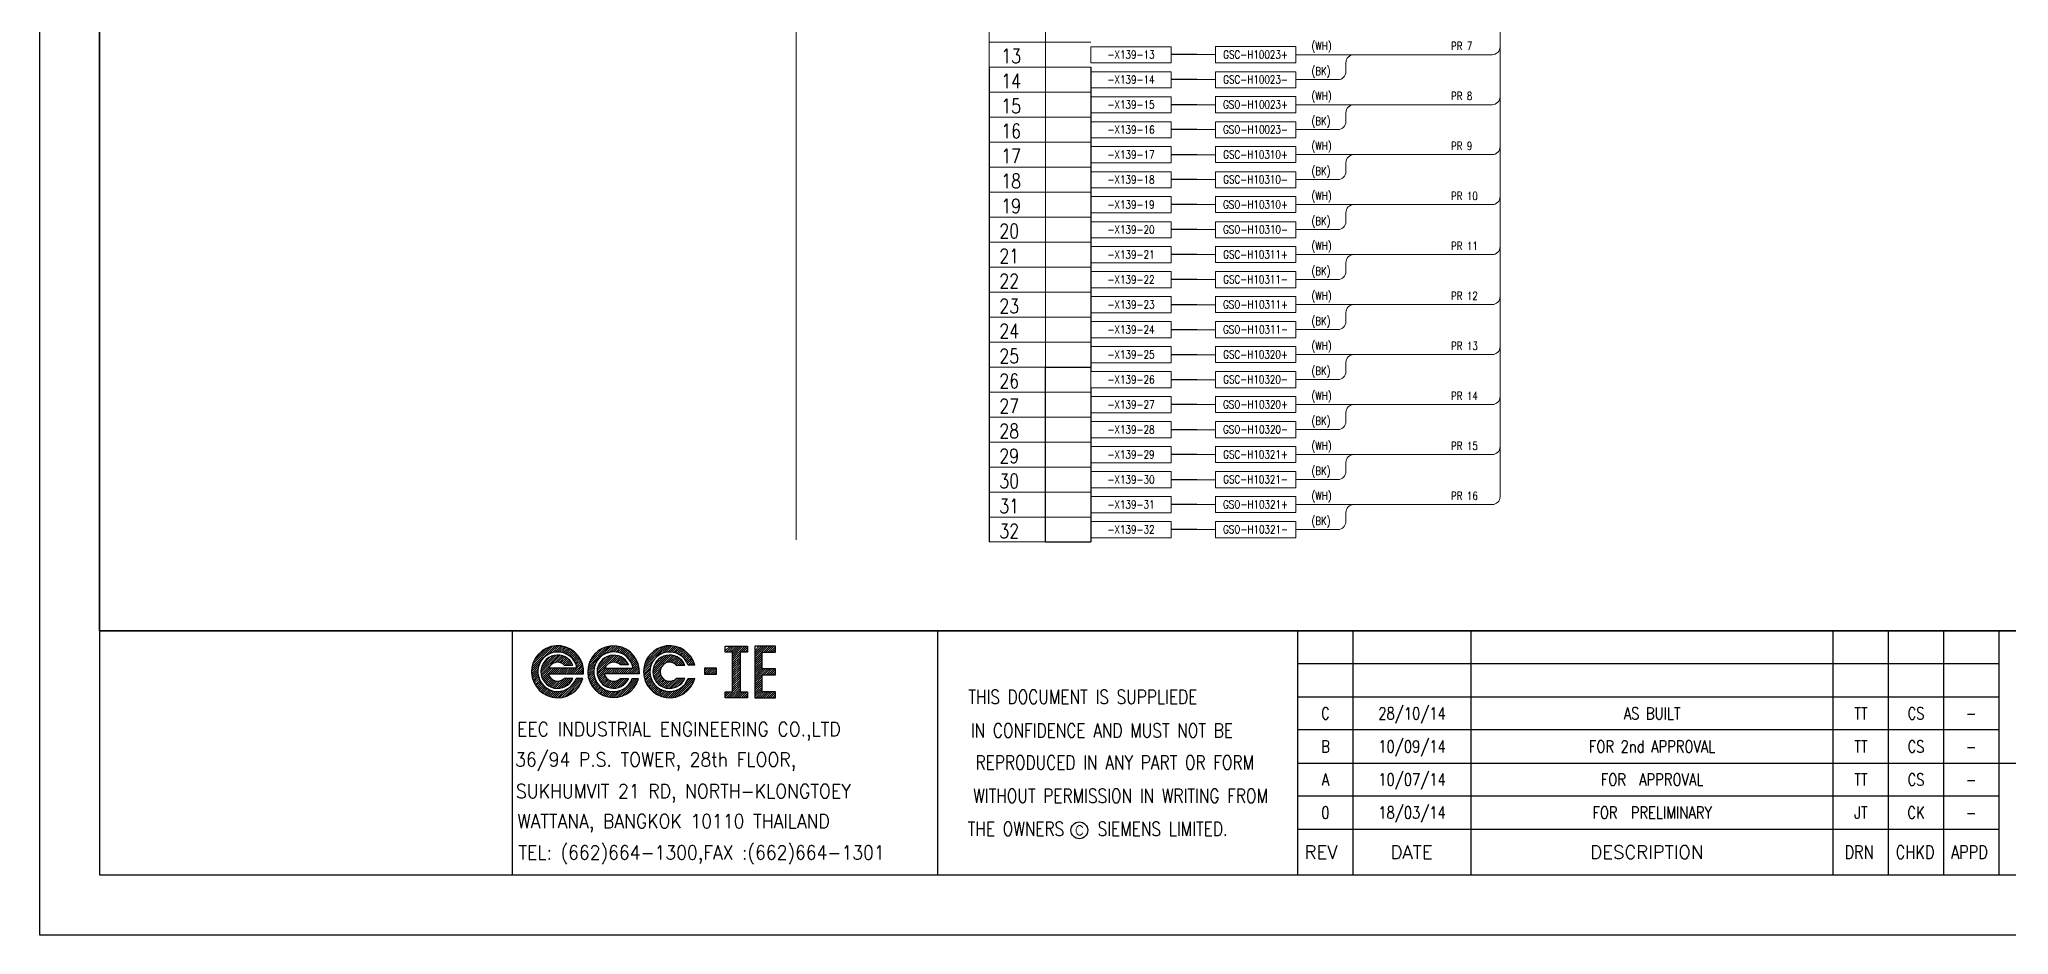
# Model space of a CAD drawing. Header units: millimetres. Extents: x -14942 to 24072, y -50285 to 2207.
# Drawn here: x 521.7 to 767.8, y -9461.3 to -9349.3 of the extents above; entities that cross this region are included whole.
import ezdxf
from ezdxf.enums import TextEntityAlignment as Align

# ---------------------------------------------------------------- set-up
doc = ezdxf.new("R2010")
doc.units = ezdxf.units.MM
doc.header["$MEASUREMENT"] = 0
doc.layers.get('0').update_dxf_attribs({"linetype": 'CONTINUOUS'})
for name, color, linetype in [('52049_PAPER A4$0$Frame_A1', 253, 'CONTINUOUS'), ('BEAM', 3, 'CONTINUOUS'), ('INSTRUMENT', 1, 'CONTINUOUS'), ('TEXT', 2, 'CONTINUOUS')]:
    doc.layers.add(name, color=color, linetype=linetype)
doc.styles.add('52049_PAPER A4$0$Romans-title', font='romans.shx')
doc.styles.add('ROMANS', font='romans')

# ---------------------------------------------------------------- blocks, each defined once
blk = doc.blocks.new('52049_PAPER A4$0$eec-ie')
at = {"layer": '52049_PAPER A4$0$Frame_A1', "color": 0, "lineweight": -3}
for p, q in [((0, 0), (0.873, 0.873)), ((0.013, 0.091), (0.781, 0.859)), ((0.04, 0.196), (0.677, 0.833)), ((0.09, 0.324), (0.549, 0.783)), ((0.649, 0.571), (0.955, 0.877)), ((0.773, 0.617), (1.031, 0.875)), ((0.87, 0.637), (1.102, 0.868)), ((0.955, 0.643), (1.168, 0.856)), ((1.03, 0.64), (1.231, 0.841)), ((1.099, 0.631), (1.29, 0.822)), ((1.162, 0.617), (1.346, 0.8)), ((1.221, 0.598), (1.399, 0.776)), ((1.276, 0.575), (1.45, 0.749)), ((2.109, 0.082), (2.883, 0.856)), ((2.133, 0.184), (2.78, 0.831)), ((2.181, 0.31), (2.655, 0.784)), ((2.557, 0.452), (2.973, 0.869)), ((2.773, 0.591), (3.055, 0.872)), ((2.889, 0.628), (3.131, 0.87)), ((2.983, 0.644), (3.201, 0.862)), ((3.064, 0.648), (3.267, 0.85)), ((3.138, 0.643), (3.329, 0.834)), ((3.206, 0.633), (3.387, 0.815)), ((3.268, 0.618), (3.443, 0.793)), ((3.326, 0.598), (3.496, 0.768)), ((3.381, 0.574), (3.547, 0.74)), ((4.192, 0.06), (4.997, 0.865)), ((4.213, 0.16), (4.897, 0.843)), ((4.254, 0.278), (4.779, 0.803)), ((4.693, 0.483), (5.085, 0.875)), ((4.878, 0.591), (5.165, 0.877)), ((4.991, 0.625), (5.239, 0.873)), ((5.083, 0.64), (5.308, 0.864)), ((5.164, 0.643), (5.373, 0.852)), ((5.237, 0.638), (5.435, 0.835)), ((5.304, 0.627), (5.493, 0.815)), ((5.366, 0.611), (5.548, 0.792)), ((5.424, 0.591), (5.6, 0.767)), ((5.478, 0.567), (5.65, 0.739)), ((7.232, 0.683), (7.413, 0.864)), ((7.27, 0.644), (7.491, 0.864)), ((7.348, 0.644), (7.568, 0.864)), ((7.426, 0.644), (7.646, 0.864)), ((7.504, 0.644), (7.724, 0.864)), ((7.507, 0.569), (7.802, 0.864)), ((7.507, 0.491), (7.88, 0.864)), ((7.507, 0.413), (7.958, 0.864)), ((7.816, 0.644), (8.036, 0.864)), ((7.894, 0.644), (8.059, 0.808)), ((8.334, 0.46), (8.738, 0.864)), ((8.334, 0.538), (8.66, 0.864)), ((8.334, 0.382), (8.816, 0.864)), ((8.334, 0.694), (8.504, 0.864)), ((8.334, 0.616), (8.582, 0.864)), ((8.673, 0.644), (8.894, 0.864)), ((8.751, 0.644), (8.972, 0.864)), ((8.829, 0.644), (9.05, 0.864)), ((8.907, 0.644), (9.106, 0.842)), ((8.985, 0.644), (9.106, 0.764)), ((-0.005, -0.082), (0.302, 0.224)), ((-0.002, -0.158), (0.256, 0.1)), ((0.005, -0.229), (0.236, 0.002)), ((0.256, 0.568), (0.305, 0.617)), ((0.345, -0.123), (0.996, 0.528)), ((0.346, -0.044), (0.916, 0.526)), ((0.352, -0.194), (1.066, 0.521)), ((0.361, 0.049), (0.824, 0.512)), ((0.366, -0.258), (0.664, 0.04)), ((0.385, -0.317), (0.742, 0.04)), ((0.402, 0.168), (0.704, 0.47)), ((0.409, -0.371), (0.82, 0.04)), ((1.692, 0.04), (0.64, 0.04)), ((0.684, -0.173), (0.898, 0.04)), ((0.762, -0.173), (0.976, 0.04)), ((0.84, -0.173), (1.054, 0.04)), ((0.869, 0.245), (1.13, 0.507)), ((0.918, -0.173), (1.132, 0.04)), ((0.961, 0.259), (1.189, 0.488)), ((0.996, -0.173), (1.21, 0.04)), ((1.033, 0.253), (1.243, 0.464)), ((1.074, -0.173), (1.288, 0.04)), ((1.093, 0.236), (1.294, 0.436)), ((1.146, 0.21), (1.34, 0.404)), ((1.152, -0.173), (1.366, 0.04)), ((1.192, 0.178), (1.383, 0.369)), ((1.218, 0.155), (1.538, 0.155)), ((1.23, -0.173), (1.444, 0.04)), ((1.246, 0.155), (1.422, 0.331)), ((1.308, -0.173), (1.522, 0.04)), ((1.324, 0.155), (1.458, 0.289)), ((1.328, 0.548), (1.498, 0.719)), ((1.376, 0.519), (1.544, 0.687)), ((1.386, -0.173), (1.6, 0.04)), ((1.402, 0.155), (1.49, 0.243)), ((1.422, 0.486), (1.588, 0.653)), ((1.464, 0.45), (1.63, 0.616)), ((1.464, -0.173), (1.677, 0.04)), ((1.48, 0.155), (1.519, 0.194)), ((1.503, 0.412), (1.669, 0.577)), ((1.539, 0.37), (1.706, 0.536)), ((1.542, -0.173), (1.898, 0.183)), ((1.573, 0.326), (1.741, 0.493)), ((1.603, 0.278), (1.773, 0.448)), ((1.62, -0.173), (1.914, 0.121)), ((1.63, 0.227), (1.803, 0.4)), ((1.654, 0.173), (1.831, 0.35)), ((1.674, 0.115), (1.856, 0.297)), ((1.689, 0.052), (1.879, 0.241)), ((1.698, -0.173), (1.927, 0.056)), ((2.092, -0.09), (2.374, 0.191)), ((2.095, -0.166), (2.337, 0.076)), ((2.096, -0.009), (2.513, 0.408)), ((2.311, 0.518), (2.447, 0.654)), ((2.442, -0.131), (3.095, 0.523)), ((2.442, -0.052), (3.017, 0.522)), ((2.45, -0.2), (2.776, 0.125)), ((2.456, 0.039), (2.926, 0.509)), ((2.465, -0.264), (2.764, 0.036)), ((2.485, -0.322), (2.842, 0.036)), ((2.493, 0.155), (2.81, 0.471)), ((2.716, -0.168), (2.92, 0.036)), ((2.725, 0.036), (3.79, 0.036)), ((2.794, -0.168), (2.998, 0.036)), ((2.839, 0.189), (3.165, 0.515)), ((2.872, -0.168), (3.076, 0.036)), ((2.95, -0.168), (3.154, 0.036)), ((2.985, 0.256), (3.229, 0.5)), ((3.028, -0.168), (3.232, 0.036)), ((3.07, 0.264), (3.287, 0.48)), ((3.106, -0.168), (3.31, 0.036)), ((3.139, 0.255), (3.34, 0.456)), ((3.184, -0.168), (3.388, 0.036)), ((3.198, 0.236), (3.39, 0.428)), ((3.25, 0.209), (3.436, 0.396)), ((3.262, -0.168), (3.466, 0.036)), ((3.294, 0.176), (3.478, 0.36)), ((3.622, 0.16), (3.312, 0.16)), ((3.34, -0.168), (3.544, 0.036)), ((3.356, 0.16), (3.517, 0.321)), ((3.418, -0.168), (3.622, 0.036)), ((3.432, 0.547), (3.595, 0.71)), ((3.434, 0.16), (3.552, 0.278)), ((3.48, 0.517), (3.64, 0.678)), ((3.496, -0.168), (3.7, 0.036)), ((3.512, 0.16), (3.584, 0.232)), ((3.524, 0.484), (3.684, 0.643)), ((3.566, 0.448), (3.725, 0.607)), ((3.574, -0.168), (3.778, 0.036)), ((3.59, 0.16), (3.612, 0.182)), ((3.605, 0.408), (3.764, 0.567)), ((3.641, 0.366), (3.8, 0.526)), ((3.652, -0.168), (3.989, 0.169)), ((3.674, 0.321), (3.835, 0.483)), ((3.704, 0.273), (3.867, 0.437)), ((3.73, 0.222), (3.897, 0.388)), ((3.73, -0.168), (4.005, 0.107)), ((3.753, 0.167), (3.924, 0.338)), ((3.773, 0.109), (3.948, 0.284)), ((3.788, 0.046), (3.97, 0.228)), ((3.808, -0.168), (4.016, 0.04)), ((4.18, -0.108), (4.466, 0.179)), ((4.182, -0.028), (4.574, 0.364)), ((4.184, -0.182), (4.432, 0.066)), ((4.343, 0.446), (4.611, 0.713)), ((4.529, -0.071), (5.128, 0.528)), ((4.531, -0.147), (5.204, 0.526)), ((4.538, 0.017), (5.04, 0.519)), ((4.54, -0.215), (4.857, 0.101)), ((4.568, 0.124), (4.932, 0.489)), ((4.69, 0.325), (4.732, 0.366)), ((4.956, 0.2), (5.272, 0.517)), ((5.087, 0.253), (5.334, 0.501)), ((5.17, 0.259), (5.392, 0.48)), ((5.238, 0.248), (5.444, 0.455)), ((5.296, 0.228), (5.493, 0.426)), ((5.346, 0.201), (5.539, 0.393)), ((5.39, 0.167), (5.58, 0.357)), ((5.402, 0.155), (5.722, 0.155)), ((5.456, 0.155), (5.619, 0.317)), ((5.528, 0.539), (5.698, 0.709)), ((5.534, 0.155), (5.653, 0.274)), ((5.576, 0.508), (5.743, 0.676)), ((5.612, 0.155), (5.684, 0.227)), ((5.62, 0.475), (5.786, 0.641)), ((5.661, 0.438), (5.827, 0.604)), ((5.69, 0.155), (5.712, 0.177)), ((5.7, 0.398), (5.865, 0.564)), ((5.735, 0.356), (5.902, 0.523)), ((5.767, 0.31), (5.936, 0.479)), ((5.797, 0.262), (5.967, 0.432)), ((5.823, 0.21), (5.997, 0.384)), ((6.09, 0.155), (5.845, 0.155)), ((5.846, 0.155), (6.024, 0.333)), ((5.924, 0.155), (6.048, 0.279)), ((6.002, 0.155), (6.07, 0.223)), ((6.08, 0.155), (6.088, 0.163)), ((6.901, 0.037), (6.46, 0.037)), ((6.46, 0.037), (6.46, -0.183)), ((6.46, -0.011), (6.508, 0.037)), ((6.46, -0.089), (6.586, 0.037)), ((6.46, -0.167), (6.664, 0.037)), ((6.521, -0.183), (6.742, 0.037)), ((6.599, -0.183), (6.82, 0.037)), ((6.677, -0.183), (6.898, 0.037)), ((6.901, -0.183), (6.901, 0.037)), ((7.507, 0.335), (7.783, 0.611)), ((7.507, 0.257), (7.783, 0.533)), ((7.507, 0.179), (7.783, 0.455)), ((7.507, 0.101), (7.783, 0.377)), ((7.507, 0.023), (7.783, 0.299)), ((7.507, -0.055), (7.783, 0.221)), ((7.507, -0.133), (7.783, 0.143)), ((7.507, -0.211), (7.783, 0.065)), ((7.972, 0.644), (8.059, 0.73)), ((8.05, 0.644), (8.059, 0.652)), ((8.334, 0.304), (8.61, 0.58)), ((8.334, 0.226), (8.61, 0.502)), ((8.334, 0.149), (8.61, 0.424)), ((8.334, 0.071), (8.61, 0.346)), ((8.334, -0.007), (8.61, 0.268)), ((8.334, -0.085), (8.61, 0.19)), ((8.334, -0.163), (8.61, 0.112)), ((8.334, -0.241), (8.61, 0.034)), ((8.334, -0.397), (8.741, 0.01)), ((8.334, -0.319), (8.663, 0.01)), ((8.334, -0.475), (8.819, 0.01)), ((8.676, -0.211), (8.897, 0.01)), ((8.754, -0.211), (8.975, 0.01)), ((8.832, -0.211), (9.053, 0.01)), ((9.063, 0.644), (9.106, 0.686)), ((0.016, -0.295), (0.23, -0.082)), ((0.032, -0.358), (0.232, -0.157)), ((0.051, -0.417), (0.242, -0.226)), ((0.072, -0.473), (0.256, -0.29)), ((0.097, -0.527), (0.275, -0.349)), ((0.124, -0.578), (0.298, -0.404)), ((0.154, -0.626), (0.324, -0.455)), ((0.186, -0.672), (0.354, -0.504)), ((0.22, -0.716), (0.387, -0.549)), ((0.256, -0.757), (0.422, -0.591)), ((0.295, -0.796), (0.461, -0.63)), ((0.336, -0.833), (0.503, -0.667)), ((0.379, -0.868), (0.547, -0.7)), ((0.425, -0.9), (0.595, -0.731)), ((0.437, -0.421), (0.637, -0.221)), ((0.468, -0.467), (0.662, -0.273)), ((0.503, -0.51), (0.694, -0.319)), ((0.542, -0.55), (0.733, -0.359)), ((0.584, -0.585), (0.777, -0.392)), ((0.622, -0.173), (1.935, -0.173)), ((0.63, -0.618), (0.828, -0.419)), ((0.679, -0.646), (0.887, -0.439)), ((0.732, -0.671), (0.956, -0.448)), ((0.79, -0.691), (1.041, -0.44)), ((0.853, -0.707), (1.194, -0.366)), ((0.922, -0.715), (1.294, -0.343)), ((0.999, -0.716), (1.372, -0.343)), ((1.042, -1.063), (1.762, -0.343)), ((1.088, -0.705), (1.45, -0.343)), ((1.131, -1.052), (1.839, -0.343)), ((1.199, -0.672), (1.528, -0.343)), ((1.538, -0.343), (1.218, -0.343)), ((1.232, -1.029), (1.902, -0.359)), ((1.353, -0.986), (1.858, -0.48)), ((1.533, -0.884), (1.757, -0.66)), ((1.646, -0.381), (1.684, -0.343)), ((1.906, -0.343), (1.661, -0.343)), ((1.776, -0.173), (1.935, -0.014)), ((1.854, -0.173), (1.938, -0.089)), ((1.932, -0.173), (1.936, -0.169)), ((2.103, -0.236), (2.321, -0.018)), ((2.115, -0.302), (2.317, -0.1)), ((2.131, -0.364), (2.321, -0.173)), ((2.15, -0.423), (2.332, -0.241)), ((2.172, -0.479), (2.347, -0.303)), ((2.197, -0.532), (2.367, -0.362)), ((2.224, -0.582), (2.39, -0.416)), ((2.254, -0.63), (2.417, -0.467)), ((2.287, -0.676), (2.448, -0.515)), ((2.321, -0.719), (2.481, -0.559)), ((2.358, -0.76), (2.517, -0.601)), ((2.397, -0.799), (2.556, -0.64)), ((2.439, -0.836), (2.598, -0.676)), ((2.482, -0.87), (2.643, -0.709)), ((2.509, -0.376), (2.71, -0.175)), ((2.537, -0.425), (2.729, -0.234)), ((2.569, -0.471), (2.756, -0.285)), ((2.605, -0.513), (2.789, -0.33)), ((2.644, -0.552), (2.828, -0.368)), ((2.687, -0.588), (2.873, -0.401)), ((4.023, -0.168), (2.708, -0.168)), ((2.733, -0.619), (2.925, -0.427)), ((2.783, -0.647), (2.985, -0.445)), ((2.837, -0.671), (3.056, -0.453)), ((2.896, -0.69), (3.144, -0.443)), ((2.96, -0.704), (3.316, -0.348)), ((3.03, -0.712), (3.394, -0.348)), ((3.11, -0.71), (3.472, -0.348)), ((3.153, -1.056), (3.862, -0.348)), ((3.203, -0.695), (3.55, -0.348)), ((3.245, -1.043), (3.94, -0.348)), ((3.312, -0.348), (3.622, -0.348)), ((3.323, -0.653), (3.618, -0.358)), ((3.349, -1.016), (3.981, -0.385)), ((3.478, -0.965), (3.93, -0.514)), ((3.738, -0.394), (3.784, -0.348)), ((3.756, -0.348), (3.992, -0.348)), ((3.886, -0.168), (4.024, -0.03)), ((3.963, -0.168), (4.026, -0.106)), ((4.192, -0.251), (4.417, -0.027)), ((4.205, -0.316), (4.414, -0.108)), ((4.222, -0.378), (4.419, -0.181)), ((4.242, -0.436), (4.43, -0.247)), ((4.264, -0.491), (4.446, -0.309)), ((4.29, -0.544), (4.466, -0.367)), ((4.318, -0.594), (4.49, -0.421)), ((4.348, -0.641), (4.518, -0.472)), ((4.381, -0.686), (4.548, -0.519)), ((4.416, -0.729), (4.582, -0.563)), ((4.453, -0.77), (4.619, -0.604)), ((4.493, -0.809), (4.658, -0.643)), ((4.534, -0.845), (4.701, -0.678)), ((4.556, -0.278), (4.804, -0.03)), ((4.577, -0.335), (4.798, -0.113)), ((4.578, -0.879), (4.747, -0.711)), ((4.602, -0.388), (4.808, -0.181)), ((4.631, -0.437), (4.829, -0.239)), ((4.664, -0.482), (4.856, -0.289)), ((4.7, -0.523), (4.89, -0.333)), ((4.74, -0.562), (4.931, -0.371)), ((4.783, -0.596), (4.977, -0.402)), ((4.829, -0.628), (5.031, -0.427)), ((4.88, -0.655), (5.092, -0.443)), ((4.935, -0.678), (5.165, -0.448)), ((4.994, -0.697), (5.26, -0.43)), ((5.059, -0.71), (5.426, -0.343)), ((5.13, -0.717), (5.504, -0.343)), ((5.211, -0.714), (5.582, -0.343)), ((5.254, -1.06), (5.971, -0.343)), ((5.305, -0.698), (5.659, -0.343)), ((5.347, -1.046), (6.049, -0.343)), ((5.722, -0.343), (5.402, -0.343)), ((5.429, -0.652), (5.709, -0.372)), ((5.453, -1.018), (6.075, -0.396)), ((5.585, -0.964), (6.02, -0.528)), ((5.808, -0.428), (5.893, -0.343)), ((5.845, -0.343), (6.09, -0.343)), ((6.46, -0.183), (6.901, -0.183)), ((6.755, -0.183), (6.901, -0.037)), ((6.833, -0.183), (6.901, -0.115)), ((7.354, -1.065), (7.783, -0.637)), ((7.432, -1.065), (7.783, -0.715)), ((7.507, -0.289), (7.783, -0.013)), ((7.507, -0.367), (7.783, -0.091)), ((7.507, -0.444), (7.783, -0.169)), ((7.507, -0.522), (7.783, -0.247)), ((7.507, -0.6), (7.783, -0.325)), ((7.507, -0.678), (7.783, -0.403)), ((7.507, -0.756), (7.783, -0.481)), ((7.507, -0.834), (7.783, -0.559)), ((8.334, -0.553), (8.61, -0.277)), ((8.334, -0.631), (8.61, -0.355)), ((8.334, -0.709), (8.61, -0.433)), ((8.334, -0.787), (8.61, -0.511)), ((8.334, -0.865), (8.61, -0.589)), ((8.334, -0.943), (8.61, -0.667)), ((8.91, -0.211), (9.106, -0.015)), ((8.988, -0.211), (9.106, -0.093)), ((9.066, -0.211), (9.106, -0.171)), ((0.473, -0.931), (0.646, -0.758)), ((0.523, -0.958), (0.7, -0.781)), ((0.576, -0.984), (0.758, -0.801)), ((0.631, -1.006), (0.82, -0.817)), ((0.69, -1.025), (0.888, -0.827)), ((0.751, -1.042), (0.962, -0.831)), ((0.817, -1.054), (1.043, -0.828)), ((0.886, -1.062), (1.137, -0.812)), ((0.961, -1.066), (1.253, -0.774)), ((2.528, -0.902), (2.691, -0.739)), ((2.576, -0.932), (2.743, -0.765)), ((2.627, -0.959), (2.797, -0.789)), ((2.68, -0.984), (2.856, -0.808)), ((2.736, -1.006), (2.919, -0.823)), ((2.796, -1.024), (2.987, -0.833)), ((2.858, -1.04), (3.062, -0.836)), ((2.924, -1.052), (3.144, -0.831)), ((2.995, -1.059), (3.24, -0.814)), ((3.071, -1.061), (3.359, -0.773)), ((4.624, -0.911), (4.795, -0.74)), ((4.673, -0.94), (4.847, -0.766)), ((4.724, -0.967), (4.903, -0.788)), ((4.778, -0.991), (4.962, -0.807)), ((4.834, -1.013), (5.026, -0.821)), ((4.894, -1.031), (5.095, -0.829)), ((4.957, -1.046), (5.172, -0.831)), ((5.023, -1.057), (5.257, -0.824)), ((5.095, -1.064), (5.356, -0.802)), ((5.171, -1.066), (5.485, -0.752)), ((7.232, -0.954), (7.341, -0.845)), ((7.232, -0.876), (7.263, -0.845)), ((7.232, -1.032), (7.419, -0.845)), ((7.276, -1.065), (7.497, -0.845)), ((7.51, -1.065), (7.783, -0.793)), ((7.588, -1.065), (7.809, -0.845)), ((7.666, -1.065), (7.887, -0.845)), ((7.744, -1.065), (7.964, -0.845)), ((7.822, -1.065), (8.042, -0.845)), ((7.9, -1.065), (8.059, -0.907)), ((7.978, -1.065), (8.059, -0.985)), ((8.056, -1.065), (8.059, -1.063)), ((8.334, -1.021), (8.61, -0.745)), ((8.368, -1.065), (8.61, -0.823)), ((8.446, -1.065), (8.666, -0.845)), ((8.524, -1.065), (8.744, -0.845)), ((8.602, -1.065), (8.822, -0.845)), ((8.679, -1.065), (8.9, -0.845)), ((8.757, -1.065), (8.978, -0.845)), ((8.835, -1.065), (9.056, -0.845)), ((8.913, -1.065), (9.106, -0.873)), ((8.991, -1.065), (9.106, -0.951)), ((9.069, -1.065), (9.106, -1.029))]:
    blk.add_line(p, q, dxfattribs=at)
for points in [[(7.232, 0.864), (8.059, 0.864), (8.059, 0.644), (7.783, 0.644), (7.783, -0.845), (8.059, -0.845), (8.059, -1.065), (7.232, -1.065), (7.232, -0.845), (7.507, -0.845), (7.507, 0.644), (7.232, 0.644)], [(8.61, 0.01), (8.61, 0.644), (9.106, 0.644), (9.106, 0.864), (8.334, 0.864), (8.334, -1.065), (9.106, -1.065), (9.106, -0.845), (8.61, -0.845), (8.61, -0.211), (9.106, -0.211), (9.106, 0.01)]]:
    blk.add_lwpolyline(points, close=True, dxfattribs=at)
for centre, radius, start, end in [((0.967, -0.094), 0.972, 355.3439, 345.14659), ((3.059, -0.094), 0.967, 355.6074, 344.77468), ((5.151, -0.094), 0.972, 14.85341, 345.14659), ((0.967, -0.094), 0.737, 10.52425, 340.25595), ((0.967, -0.094), 0.623, 23.56973, 336.43027), ((0.967, -0.094), 0.354, 44.78756, 157.61069), ((3.059, -0.094), 0.742, 10.07657, 339.99371), ((3.059, -0.094), 0.618, 24.25452, 335.74548), ((3.059, -0.094), 0.358, 45.10959, 158.75786), ((5.151, -0.094), 0.737, 19.74405, 340.25595), ((5.151, -0.094), 0.623, 23.56973, 336.43027), ((5.151, -0.094), 0.354, 44.78756, 315.21244), ((0.967, -0.094), 0.354, 192.89006, 315.21244), ((3.059, -0.094), 0.358, 191.9242, 314.89041)]:
    blk.add_arc(centre, radius, start, end, dxfattribs=at)
blk = doc.blocks.new('52049_PAPER A4$0$eec logo')
at = {"color": 7, "xscale": 2.786697286423482, "yscale": 2.786697286423482, "zscale": 2.786697286423482}
blk.add_blockref('52049_PAPER A4$0$eec-ie', (50.01, 25.95), dxfattribs=at)
blk = doc.blocks.new('FJB')
at = {"color": 3}
for p, q in [((-415.5, 38.01), (-4.5, 38.01)), ((-363.94, 38.01), (-363.94, 7.5)), ((-310.77, 38.01), (-310.77, 7.5)), ((-265.75, 7.5), (-265.75, 38.01)), ((-258.85, 7.5), (-258.85, 38.01)), ((-244.11, 7.5), (-244.11, 38.01)), ((-198.84, 7.5), (-198.84, 38.01)), ((-191.95, 7.5), (-191.95, 38.01)), ((-185.05, 7.5), (-185.05, 38.01)), ((-178.16, 38.01), (-178.16, 7.5)), ((-178.16, 21.46), (-4.5, 21.46)), ((-265.75, 13.19), (-178.16, 13.19))]:
    blk.add_line(p, q, dxfattribs=at)
at = {"color": 1}
for p, q in [((-178.16, 33.87), (-265.75, 33.87)), ((-265.75, 29.74), (-178.16, 29.74)), ((-178.16, 25.6), (-265.75, 25.6)), ((-265.75, 21.46), (-178.16, 21.46)), ((-178.16, 17.33), (-265.75, 17.33))]:
    blk.add_line(p, q, dxfattribs=at)
at = {"color": 7}
blk.add_lwpolyline([(0, 0), (0, 292.5), (-423, 292.5), (-423, 0)], close=True, dxfattribs=at)
blk.add_lwpolyline([(-415.5, 285), (-4.5, 285), (-4.5, 38.01), (-415.5, 38.01)], close=True)
at = {"color": 3}
blk.add_lwpolyline([(-4.5, 7.5), (-4.5, 285), (-415.5, 285), (-415.5, 7.5)], close=True, dxfattribs=at)
at = {"color": 2}
blk.add_circle((-293.05, 13.05), 1.05, dxfattribs=at)
at = {"color": 3, "xscale": 1.200000000000001, "yscale": 1.200000000000001, "zscale": 1.200000000000001}
blk.add_blockref('52049_PAPER A4$0$eec logo', (-421.49, 2.05), dxfattribs=at)
at = {"color": 2, "style": '52049_PAPER A4$0$Romans-title', "width": 0.8}
for s, p in [('THIS DOCUMENT IS SUPPLIEDE', (-292.63, 29.75)), ('IN CONFIDENCE AND MUST NOT BE', (-290.24, 25.51)), (' REPRODUCED IN ANY PART OR FORM', (-289.1, 21.53)), (' WITHOUT PERMISSION IN WRITING FROM ', (-287.9, 17.35)), ('THE OWNERS   SIEMENS LIMITED. ', (-290.28, 13.22))]:
    blk.add_text(s, height=1.75, dxfattribs=at).set_placement(p, align=Align.MIDDLE)
for s, p in [('C', (-262.3, 27.67)), ('28/10/14', (-251.48, 27.67)), ('AS BUILT', (-221.48, 27.67)), ('TT', (-195.39, 27.67)), ('CS', (-188.5, 27.67)), ('-', (-181.6, 27.67)), ('B', (-262.3, 23.53)), ('10/09/14', (-251.48, 23.53)), ('FOR 2nd APPROVAL', (-221.48, 23.53)), ('TT', (-195.39, 23.53)), ('CS', (-188.5, 23.53)), ('-', (-181.6, 23.53)), ('A', (-262.3, 19.39)), ('10/07/14', (-251.48, 19.39)), ('FOR  APPROVAL', (-221.48, 19.39)), ('TT', (-195.39, 19.39)), ('CS', (-188.5, 19.39)), ('-', (-181.6, 19.39)), ('0', (-262.3, 15.26)), ('18/03/14', (-251.48, 15.26)), ('FOR  PRELIMINARY', (-221.48, 15.26)), ('JT', (-195.39, 15.26)), ('CK', (-188.5, 15.26)), ('-', (-181.6, 15.26))]:
    blk.add_text(s, height=1.5, dxfattribs=at).set_placement(p, align=Align.MIDDLE_CENTER)
at = {"color": 2, "style": '52049_PAPER A4$0$Romans-title'}
for s, height, width, p in [('EEC INDUSTRIAL ENGINEERING CO.,LTD', 1.75, 0.9, (-363.31, 24.81)), ('36/94 P.S. TOWER, 28th FLOOR,', 1.75, 0.9, (-363.55, 21.03, -1.75)), ('SUKHUMVIT 21 RD, NORTH-KLONGTOEY', 1.75, 0.9, (-363.45, 17.05, -1.75)), ('WATTANA, BANGKOK 10110 THAILAND ', 1.75, 0.9, (-363.25, 13.31, -1.75)), ('TEL: (662)664-1300,FAX :(662)664-1301', 1.75, 0.9, (-363.14, 9.42, -1.75)), ('DRN', 1.655, 0.8, (-197.44, 9.49)), ('CHKD', 1.655, 0.8, (-191.03, 9.49)), ('APPD', 1.655, 0.8, (-184.14, 9.49))]:
    blk.add_text(s, height=height, dxfattribs=dict(at, width=width)).set_placement(p)
blk.add_text('C', height=1.19, dxfattribs=at).set_placement((-293.05, 13.05), align=Align.MIDDLE)
for s, height, p in [('REV', 1.655, (-264.9, 9.49)), ('DATE', 1.655, (-254.17, 9.49)), ('DESCRIPTION', 1.6548, (-229.2, 9.49))]:
    blk.add_text(s, height=height, dxfattribs=at).set_placement(p)

msp = doc.modelspace()

# ---------------------------------------------------------------- linework, layer by layer
for p, q in [((640.39, -9352.8), (640.39, -9390.3)), ((653.09, -9352.8), (653.09, -9390.87)), ((640.39, -9390.3), (640.39, -9409.05)), ((647.41, -9390.3), (653.09, -9390.3)), ((647.41, -9412.17), (647.41, -9390.3)), ((653.09, -9392.88), (653.09, -9412.17)), ((640.39, -9409.05), (640.39, -9412.17)), ((647.41, -9412.17), (653.09, -9412.17))]:
    msp.add_line(p, q)
at = {"layer": 'BEAM', "color": 7, "lineweight": 13, "ltscale": 0.3}
msp.add_line((616.26, -9411.88), (616.26, -9181.13), dxfattribs=at)
at = {"layer": 'INSTRUMENT', "color": 7, "lineweight": 13}
for p, q in [((640.39, -9207.15), (640.39, -9352.8)), ((647.41, -9312.17), (647.41, -9390.3)), ((704.23, -9312.74), (704.23, -9406.49)), ((640.39, -9349.67), (653.09, -9349.67)), ((653.09, -9349.67), (640.39, -9349.67)), ((653.09, -9352.8), (640.39, -9352.8)), ((666.33, -9351.22), (668.66, -9351.22)), ((678.7, -9351.24), (697.13, -9351.24)), ((684.97, -9353.36), (684.97, -9352.24)), ((697.13, -9351.24), (703.23, -9351.24)), ((666.34, -9354.36), (668.68, -9354.36)), ((678.7, -9354.36), (683.97, -9354.36)), ((640.39, -9355.92), (653.09, -9355.92)), ((653.09, -9355.92), (640.39, -9355.92)), ((666.34, -9357.51), (668.68, -9357.51)), ((678.7, -9357.49), (697.13, -9357.49)), ((697.13, -9357.49), (703.23, -9357.49)), ((653.09, -9359.05), (640.39, -9359.05)), ((684.97, -9359.61), (684.97, -9358.49)), ((640.39, -9362.17), (653.09, -9362.17)), ((653.09, -9362.17), (640.39, -9362.17)), ((666.34, -9360.61), (668.68, -9360.61)), ((678.7, -9360.61), (683.97, -9360.61)), ((666.34, -9363.76), (668.68, -9363.76)), ((678.7, -9363.74), (697.13, -9363.74)), ((684.97, -9365.86), (684.97, -9364.74)), ((697.13, -9363.74), (703.23, -9363.74)), ((653.09, -9365.3), (640.39, -9365.3)), ((666.34, -9366.85), (668.68, -9366.85)), ((678.7, -9366.86), (683.97, -9366.86)), ((640.39, -9368.42), (653.09, -9368.42)), ((653.09, -9368.42), (640.39, -9368.42)), ((666.34, -9369.99), (668.68, -9369.99)), ((678.7, -9369.99), (697.13, -9369.99)), ((697.13, -9369.99), (703.23, -9369.99)), ((653.09, -9371.55), (640.39, -9371.55)), ((684.97, -9372.11), (684.97, -9370.99)), ((640.39, -9374.67), (653.09, -9374.67)), ((653.09, -9374.67), (640.39, -9374.67)), ((666.34, -9373.1), (668.68, -9373.1)), ((678.7, -9373.11), (683.97, -9373.11)), ((666.34, -9376.24), (668.68, -9376.24)), ((678.7, -9376.24), (697.13, -9376.24)), ((684.97, -9378.36), (684.97, -9377.24)), ((697.13, -9376.24), (703.23, -9376.24)), ((653.09, -9377.8), (640.39, -9377.8)), ((666.34, -9379.33), (668.68, -9379.33)), ((678.7, -9379.36), (683.97, -9379.36)), ((640.39, -9380.92), (653.09, -9380.92)), ((653.09, -9380.92), (640.39, -9380.92)), ((653.09, -9384.05), (640.39, -9384.05)), ((666.34, -9382.5), (668.68, -9382.5)), ((678.7, -9382.49), (697.13, -9382.49)), ((684.97, -9384.61), (684.97, -9383.49)), ((697.13, -9382.49), (703.23, -9382.49)), ((640.39, -9387.17), (653.09, -9387.17)), ((653.09, -9387.17), (640.39, -9387.17)), ((666.34, -9385.64), (668.68, -9385.64)), ((678.7, -9385.61), (683.97, -9385.61)), ((666.34, -9388.75), (668.68, -9388.75)), ((678.7, -9388.74), (697.13, -9388.74)), ((697.13, -9388.74), (703.23, -9388.74)), ((653.09, -9390.3), (640.39, -9390.3)), ((666.34, -9391.89), (668.68, -9391.89)), ((678.7, -9391.86), (683.97, -9391.86)), ((684.97, -9390.86), (684.97, -9389.74)), ((640.39, -9393.42), (653.09, -9393.42)), ((653.09, -9393.42), (640.39, -9393.42)), ((653.09, -9396.55), (640.39, -9396.55)), ((666.34, -9394.99), (668.68, -9394.99)), ((678.7, -9394.99), (697.13, -9394.99)), ((684.97, -9397.11), (684.97, -9395.99)), ((697.13, -9394.99), (703.23, -9394.99)), ((666.34, -9398.13), (668.68, -9398.13)), ((678.7, -9398.11), (683.97, -9398.11)), ((640.39, -9399.67), (653.09, -9399.67)), ((653.09, -9399.67), (640.39, -9399.67)), ((666.34, -9401.24), (668.68, -9401.24)), ((678.7, -9401.24), (697.13, -9401.24)), ((697.13, -9401.24), (703.23, -9401.24)), ((653.09, -9402.8), (640.39, -9402.8)), ((666.34, -9404.38), (668.68, -9404.38)), ((678.7, -9404.36), (683.97, -9404.36)), ((684.97, -9403.36), (684.97, -9402.24)), ((640.39, -9405.92), (653.09, -9405.92)), ((653.09, -9405.92), (640.39, -9405.92)), ((653.09, -9409.05), (640.39, -9409.05)), ((666.34, -9407.47), (668.68, -9407.47)), ((678.7, -9407.49), (697.13, -9407.49)), ((684.97, -9409.61), (684.97, -9408.49)), ((697.13, -9407.49), (703.23, -9407.49)), ((666.34, -9410.59), (668.68, -9410.59)), ((678.7, -9410.61), (683.97, -9410.61)), ((653.09, -9412.17), (640.39, -9412.17))]:
    msp.add_line(p, q, dxfattribs=at)
at = {"layer": 'INSTRUMENT', "color": 7}
for p, q in [((666.33, -9351.22), (663.12, -9351.22)), ((666.34, -9354.36), (663.14, -9354.36)), ((666.34, -9357.51), (663.14, -9357.51)), ((666.34, -9360.61), (663.14, -9360.61)), ((666.34, -9363.76), (663.14, -9363.76)), ((666.34, -9366.85), (663.14, -9366.85)), ((666.34, -9369.99), (663.14, -9369.99)), ((666.34, -9373.1), (663.14, -9373.1)), ((666.34, -9376.24), (663.14, -9376.24)), ((666.34, -9379.33), (663.14, -9379.33)), ((666.34, -9382.5), (663.14, -9382.5)), ((666.34, -9385.64), (663.14, -9385.64)), ((666.34, -9388.75), (663.14, -9388.75)), ((666.34, -9391.89), (663.14, -9391.89)), ((666.34, -9394.99), (663.14, -9394.99)), ((666.34, -9398.13), (663.14, -9398.13)), ((666.34, -9401.24), (663.14, -9401.24)), ((666.34, -9404.38), (663.14, -9404.38)), ((666.34, -9407.47), (663.14, -9407.47)), ((666.34, -9410.59), (663.14, -9410.59))]:
    msp.add_line(p, q, dxfattribs=at)
at = {"layer": 'INSTRUMENT', "color": 7, "lineweight": 13}
for points in [[(529.21, -9176.27), (940.21, -9176.27), (940.21, -9423.25), (529.21, -9423.25)], [(653.09, -9350.24), (663.12, -9350.24), (663.12, -9352.26), (653.09, -9352.26)], [(668.66, -9350.23), (678.7, -9350.23), (678.7, -9352.24), (668.66, -9352.24)], [(653.09, -9353.37), (663.12, -9353.37), (663.12, -9355.38), (653.09, -9355.38)], [(668.66, -9353.37), (678.7, -9353.37), (678.7, -9355.39), (668.66, -9355.39)], [(653.09, -9356.49), (663.12, -9356.49), (663.12, -9358.51), (653.09, -9358.51)], [(668.66, -9356.48), (678.7, -9356.48), (678.7, -9358.49), (668.66, -9358.49)], [(653.09, -9359.62), (663.12, -9359.62), (663.12, -9361.63), (653.09, -9361.63)], [(668.66, -9359.62), (678.7, -9359.62), (678.7, -9361.64), (668.66, -9361.64)], [(653.09, -9362.74), (663.12, -9362.74), (663.12, -9364.76), (653.09, -9364.76)], [(668.66, -9362.73), (678.7, -9362.73), (678.7, -9364.74), (668.66, -9364.74)], [(653.09, -9365.87), (663.12, -9365.87), (663.12, -9367.88), (653.09, -9367.88)], [(668.66, -9365.87), (678.7, -9365.87), (678.7, -9367.89), (668.66, -9367.89)], [(653.09, -9368.99), (663.12, -9368.99), (663.12, -9371.01), (653.09, -9371.01)], [(668.66, -9368.98), (678.7, -9368.98), (678.7, -9370.99), (668.66, -9370.99)], [(653.09, -9372.12), (663.12, -9372.12), (663.12, -9374.13), (653.09, -9374.13)], [(668.66, -9372.12), (678.7, -9372.12), (678.7, -9374.14), (668.66, -9374.14)], [(653.09, -9375.24), (663.12, -9375.24), (663.12, -9377.26), (653.09, -9377.26)], [(668.66, -9375.23), (678.7, -9375.23), (678.7, -9377.24), (668.66, -9377.24)], [(653.09, -9378.37), (663.12, -9378.37), (663.12, -9380.38), (653.09, -9380.38)], [(668.66, -9378.37), (678.7, -9378.37), (678.7, -9380.39), (668.66, -9380.39)], [(653.09, -9381.49), (663.12, -9381.49), (663.12, -9383.51), (653.09, -9383.51)], [(668.66, -9381.48), (678.7, -9381.48), (678.7, -9383.49), (668.66, -9383.49)], [(653.09, -9384.62), (663.12, -9384.62), (663.12, -9386.63), (653.09, -9386.63)], [(668.66, -9384.62), (678.7, -9384.62), (678.7, -9386.64), (668.66, -9386.64)], [(653.09, -9387.74), (663.12, -9387.74), (663.12, -9389.76), (653.09, -9389.76)], [(668.66, -9387.73), (678.7, -9387.73), (678.7, -9389.74), (668.66, -9389.74)], [(653.09, -9390.87), (663.12, -9390.87), (663.12, -9392.88), (653.09, -9392.88)], [(668.66, -9390.87), (678.7, -9390.87), (678.7, -9392.89), (668.66, -9392.89)], [(653.09, -9393.99), (663.12, -9393.99), (663.12, -9396.01), (653.09, -9396.01)], [(668.66, -9393.98), (678.7, -9393.98), (678.7, -9395.99), (668.66, -9395.99)], [(653.09, -9397.12), (663.12, -9397.12), (663.12, -9399.13), (653.09, -9399.13)], [(668.66, -9397.12), (678.7, -9397.12), (678.7, -9399.14), (668.66, -9399.14)], [(653.09, -9400.24), (663.12, -9400.24), (663.12, -9402.26), (653.09, -9402.26)], [(668.66, -9400.23), (678.7, -9400.23), (678.7, -9402.24), (668.66, -9402.24)], [(653.09, -9403.37), (663.12, -9403.37), (663.12, -9405.38), (653.09, -9405.38)], [(668.66, -9403.37), (678.7, -9403.37), (678.7, -9405.39), (668.66, -9405.39)], [(653.09, -9406.49), (663.12, -9406.49), (663.12, -9408.51), (653.09, -9408.51)], [(668.66, -9406.48), (678.7, -9406.48), (678.7, -9408.49), (668.66, -9408.49)], [(653.09, -9409.62), (663.12, -9409.62), (663.12, -9411.63), (653.09, -9411.63)], [(668.66, -9409.62), (678.7, -9409.62), (678.7, -9411.64), (668.66, -9411.64)]]:
    msp.add_lwpolyline(points, close=True, dxfattribs=at)
for centre, start, end in [((703.23, -9350.24), 270, 0), ((685.97, -9352.24), 90, 180), ((683.97, -9353.36), 270, 0), ((685.97, -9358.49), 90, 180), ((703.23, -9356.49), 270, 0), ((683.97, -9359.61), 270, 0), ((685.97, -9364.74), 90, 180), ((703.23, -9362.74), 270, 0), ((683.97, -9365.86), 270, 0), ((685.97, -9370.99), 90, 180), ((703.23, -9368.99), 270, 0), ((683.97, -9372.11), 270, 0), ((685.97, -9377.24), 90, 180), ((703.23, -9375.24), 270, 0), ((683.97, -9378.36), 270, 0), ((703.23, -9381.49), 270, 0), ((683.97, -9384.61), 270, 0), ((685.97, -9383.49), 90, 180), ((685.97, -9389.74), 90, 180), ((703.23, -9387.74), 270, 0), ((683.97, -9390.86), 270, 0), ((703.23, -9393.99), 270, 0), ((685.97, -9395.99), 90, 180), ((683.97, -9397.11), 270, 0), ((685.97, -9402.24), 90, 180), ((703.23, -9400.24), 270, 0), ((683.97, -9403.36), 270, 0), ((703.23, -9406.49), 270, 0), ((685.97, -9408.49), 90, 180), ((683.97, -9409.61), 270, 0)]:
    msp.add_arc(centre, 1, start, end, dxfattribs=at)

# ---------------------------------------------------------------- block references
msp.add_blockref('FJB', (944.71, -9461.27), dxfattribs=at)

# ---------------------------------------------------------------- texts
at = {"layer": 'TEXT', "color": 7, "lineweight": 13, "style": 'ROMANS', "width": 0.8}
for s, height, p in [('(WH)', 1, (680.66, -9350.64)), ('PR 7', 1, (698.09, -9350.65)), ('13', 1.8, (641.9, -9352.32)), ('(BK)', 1, (680.66, -9353.79)), ('14', 1.8, (641.9, -9355.44)), ('15', 1.8, (641.9, -9358.57)), ('(WH)', 1, (680.66, -9356.89)), ('PR 8', 1, (698.09, -9356.9)), ('16', 1.8, (641.9, -9361.69)), ('(BK)', 1, (680.66, -9360.04)), ('(WH)', 1, (680.66, -9363.14)), ('PR 9', 1, (698.09, -9363.15)), ('17', 1.8, (641.9, -9364.82)), ('(BK)', 1, (680.66, -9366.29)), ('18', 1.8, (641.9, -9367.94)), ('19', 1.8, (641.9, -9371.07)), ('(WH)', 1, (680.66, -9369.39)), ('PR 10', 1, (698.09, -9369.4)), ('20', 1.8, (641.66, -9374.19)), ('(BK)', 1, (680.66, -9372.54)), ('(WH)', 1, (680.66, -9375.64)), ('PR 11', 1, (698.09, -9375.65)), ('21', 1.8, (641.66, -9377.32)), ('22', 1.8, (641.66, -9380.44)), ('(BK)', 1, (680.66, -9378.79)), ('23', 1.8, (641.66, -9383.57)), ('(WH)', 1, (680.66, -9381.89)), ('PR 12', 1, (698.09, -9381.9)), ('(BK)', 1, (680.66, -9385.04)), ('24', 1.8, (641.66, -9386.69)), ('(WH)', 1, (680.66, -9388.14)), ('PR 13', 1, (698.09, -9388.15)), ('25', 1.8, (641.66, -9389.82)), ('26', 1.8, (641.66, -9392.94)), ('(BK)', 1, (680.66, -9391.29)), ('27', 1.8, (641.66, -9396.07)), ('(WH)', 1, (680.66, -9394.39)), ('PR 14', 1, (698.09, -9394.4)), ('(BK)', 1, (680.66, -9397.54)), ('28', 1.8, (641.66, -9399.19)), ('(WH)', 1, (680.66, -9400.64)), ('29', 1.8, (641.66, -9402.32)), ('PR 15', 1, (698.09, -9400.65)), ('30', 1.8, (641.66, -9405.44)), ('(BK)', 1, (680.66, -9403.79)), ('31', 1.8, (641.66, -9408.57)), ('(WH)', 1, (680.66, -9406.89)), ('PR 16', 1, (698.09, -9406.9)), ('(BK)', 1, (680.66, -9410.04)), ('32', 1.8, (641.66, -9411.69))]:
    msp.add_text(s, height=height, dxfattribs=at).set_placement(p)
for s, p in [('-X139-13', (658.11, -9351.23)), ('GSC-H10023+', (673.68, -9351.22)), ('-X139-14', (658.11, -9354.36)), ('GSC-H10023-', (673.68, -9354.34)), ('-X139-15', (658.11, -9357.48)), ('GSO-H10023+', (673.68, -9357.47)), ('-X139-16', (658.11, -9360.61)), ('GSO-H10023-', (673.68, -9360.59)), ('-X139-17', (658.11, -9363.73)), ('GSC-H10310+', (673.68, -9363.72)), ('-X139-18', (658.11, -9366.86)), ('GSC-H10310-', (673.68, -9366.84)), ('-X139-19', (658.11, -9369.98)), ('GSO-H10310+', (673.68, -9369.97)), ('-X139-20', (658.11, -9373.11)), ('GSO-H10310-', (673.68, -9373.09)), ('-X139-21', (658.11, -9376.23)), ('GSC-H10311+', (673.68, -9376.22)), ('-X139-22', (658.11, -9379.36)), ('GSC-H10311-', (673.68, -9379.34)), ('-X139-23', (658.11, -9382.48)), ('GSO-H10311+', (673.68, -9382.47)), ('-X139-24', (658.11, -9385.61)), ('GSO-H10311-', (673.68, -9385.59)), ('-X139-25', (658.11, -9388.73)), ('GSC-H10320+', (673.68, -9388.72)), ('-X139-26', (658.11, -9391.86)), ('GSC-H10320-', (673.68, -9391.84)), ('-X139-27', (658.11, -9394.98)), ('GSO-H10320+', (673.68, -9394.97)), ('-X139-28', (658.11, -9398.11)), ('GSO-H10320-', (673.68, -9398.09)), ('-X139-29', (658.11, -9401.23)), ('GSC-H10321+', (673.68, -9401.22)), ('-X139-30', (658.11, -9404.36)), ('GSC-H10321-', (673.68, -9404.34)), ('-X139-31', (658.11, -9407.48)), ('GSO-H10321+', (673.68, -9407.47)), ('-X139-32', (658.11, -9410.61)), ('GSO-H10321-', (673.68, -9410.59))]:
    msp.add_text(s, height=1, dxfattribs=at).set_placement(p, align=Align.MIDDLE_CENTER)

doc.saveas('drawing.dxf')
